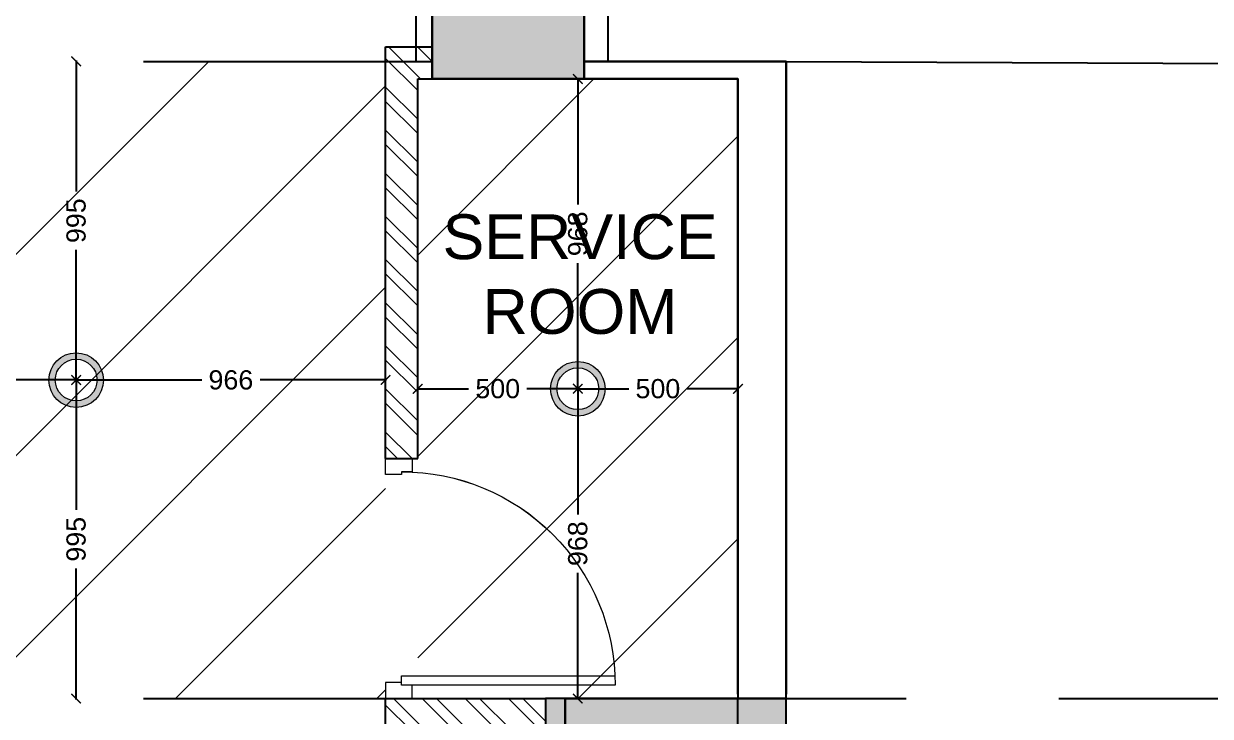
# Model space of a CAD drawing. Header units: millimetres. Extents: x 1464389 to 1998638, y -29162 to 256806.
# Drawn here: x 1713021 to 1716726, y 198878 to 201041 of the extents above; entities that cross this region are included whole.
import ezdxf

# ---------------------------------------------------------------- set-up
doc = ezdxf.new("R2010")
doc.units = ezdxf.units.MM
doc.header["$LTSCALE"] = 15
doc.header["$PDMODE"] = 35
doc.linetypes.add('HIDDEN', pattern=[9.525, 6.35, -3.175])
doc.layers.get('0').update_dxf_attribs({"lineweight": 5})
for name, color, linetype in [('COLUMN', 14, 'Continuous'), ('GFC Walls', 14, 'Continuous'), ('NEW WALL', 5, 'Continuous'), ('S-beamline-7', 8, 'HIDDEN'), ('S-col-3', 3, 'Continuous'), ('S-rcshd-252', 252, 'Continuous'), ('Text', 250, 'Continuous')]:
    doc.layers.add(name, color=color, linetype=linetype)
for name, color, linetype, lineweight in [('dimension', 1, 'Continuous', 25), ('DOOR', 124, 'Continuous', 9), ('ledge wall line', 252, 'Continuous', 13), ('SKIRTING', 52, 'Continuous', 30)]:
    doc.layers.add(name, color=color, linetype=linetype, lineweight=lineweight)
doc.styles.add('ARIAL', font='arial.ttf')
doc.dimstyles.new('SC-25', dxfattribs={"dimtxt": 60, "dimasz": 30, "dimexe": 0, "dimexo": 0, "dimgap": 25, "dimtad": 0, "dimdec": 0, "dimzin": 0, "dimdsep": 46, "dimtxsty": 'ARIAL', "dimblk": 'ARCHTICK', "dimcen": 0.09, "dimdle": 3, "dimclrd": 251, "dimclre": 251, "dimclrt": 1, "dimadec": 0, "dimazin": 0, "dimtfac": 1, "dimtdec": 0, "dimtofl": 0, "dimtmove": 0, "dimatfit": 2, "dimfxl": 100, "dimtolj": 1, "dimtzin": 0, "dimarcsym": 0})
pattern_1 = [(45, (882263.97, 177990.95), (-314.30896, 314.30896), [])]

# ---------------------------------------------------------------- blocks, each defined once
blk = doc.blocks.new('D900')
for points in [[(0, 840), (0, 900), (100, 900), (100, 850), (60, 850), (60, 840)], [(0, 60), (0, 0), (100, 0), (100, 50), (60, 50), (60, 60)]]:
    blk.add_lwpolyline(points, close=True)
blk.add_lwpolyline([(60, 850, -0.414214), (860, 50), (60, 50), (60, 85), (859.2, 85)], format="xyb")
blk = doc.blocks.new('C')
at = {"layer": 'S-rcshd-252'}
h = blk.add_hatch(color=1, dxfattribs=at)
h.dxf.hatch_style = 1
h.paths.add_polyline_path([(2188410.8, 910773.9), (2187960.8, 910773.9), (2187960.8, 909873.9), (2188260.8, 909873.9), (2188410.8, 909873.9)])
h.paths.add_polyline_path([(2188410.8, 899640.6), (2188260.8, 899640.6), (2187960.8, 899640.6), (2187960.8, 898740.6), (2188410.8, 898740.6)])
h.paths.add_polyline_path([(2188710.8, 896750.2), (2187960.8, 896750.2), (2187960.8, 896550.3), (2188710.8, 896550.3)])
h.paths.add_polyline_path([(2193256.1, 899640.7), (2192781.1, 899640.7), (2192781.1, 898685.7), (2193256.1, 898685.7)])
h.paths.add_polyline_path([(2193196.1, 896750.3), (2193134.9, 896750.3), (2193134.9, 896550.3), (2193196.1, 896550.3)])
h.paths.add_polyline_path([(2193346.1, 896613.9), (2193196.1, 896613.9), (2193196.1, 896550.3), (2193346.1, 896550.3)])
h.paths.add_polyline_path([(2193736.1, 896750.3), (2193196.1, 896750.3), (2193196.1, 896613.9), (2193736.1, 896613.9)])
h.paths.add_polyline_path([(2193886.1, 896613.9), (2193736.1, 896613.9), (2193346.1, 896613.9), (2193346.1, 896550.3), (2193886.1, 896550.3)])
h.paths.add_polyline_path([(2193886.1, 896750.3), (2193736.1, 896750.3), (2193736.1, 896613.9), (2193886.1, 896613.9)])
h.paths.add_polyline_path([(2198475.1, 899035.7), (2198000.1, 899035.7), (2198000.1, 898722.4), (2198475.1, 898720.3)])
h.paths.add_polyline_path([(2198475.1, 899650.7), (2198000.1, 899650.7), (2198000.1, 899035.7), (2198475.1, 899035.7)])
h.paths.add_polyline_path([(2203030.1, 897189.7), (2202880.1, 897189.7), (2202880.1, 896750.3), (2203030.1, 896750.3)])
h.paths.add_polyline_path([(2203145.1, 897189.7), (2203030.1, 897189.7), (2203030.1, 896750.3), (2203145.1, 896750.3)])
h.paths.add_polyline_path([(2203145.1, 896750.3), (2203030.1, 896750.3), (2203030.1, 896550.3), (2203145.1, 896550.3)])
h.paths.add_polyline_path([(2203030.1, 896750.3), (2202880.1, 896750.3), (2202880.1, 896550.3), (2203030.1, 896550.3)])
h.paths.add_polyline_path([(2203030.1, 896550.3), (2202880.1, 896550.3), (2202880.1, 896519.7), (2203030.1, 896519.7)])
h.paths.add_polyline_path([(2203145.1, 896550.3), (2203030.1, 896550.3), (2203030.1, 896519.7), (2203145.1, 896519.7)])
h.paths.add_polyline_path([(2208039.1, 896750.3), (2207774.1, 896750.3), (2207774.1, 896550.3), (2208039.1, 896550.3)])
h.paths.add_polyline_path([(2208039.1, 897189.7), (2207774.1, 897189.7), (2207774.1, 896750.3), (2208039.1, 896750.3)])
h.paths.add_polyline_path([(2208039.1, 896550.3), (2207774.1, 896550.3), (2207774.1, 896519.7), (2208039.1, 896519.7)])
h.paths.add_polyline_path([(2208039.1, 901490.7), (2207774.1, 901490.7), (2207774.1, 900690.7), (2208039.1, 900690.7)])
h.paths.add_polyline_path([(2208039.1, 905637.7), (2207694.1, 905637.7), (2207694.1, 904837.7), (2208039.1, 904837.7)])
h.paths.add_polyline_path([(2208039.1, 909711.8), (2207694.1, 909711.7), (2207694.1, 908911.8), (2208039.1, 908911.8)])
h.paths.add_polyline_path([(2203059.9, 910773.9), (2202609.9, 910773.9), (2202609.9, 909873.9), (2203059.9, 909873.9)])
h.paths.add_polyline_path([(2198475.1, 910773.9), (2198025.1, 910773.9), (2198025.1, 909873.9), (2198475.1, 909873.9)])
h.paths.add_polyline_path([(2193259.9, 910773.9), (2192809.9, 910773.9), (2192809.9, 909873.9), (2193259.9, 909873.9)])
at = {"layer": 'S-col-3', "color": 1, "lineweight": -3, "ltscale": 0.15}
blk.add_lwpolyline([(2192781.1, 898685.7), (2193256.1, 898685.7), (2193256.1, 899640.7), (2192781.1, 899640.7)], close=True, dxfattribs=at)
blk = doc.blocks.new('3rd floor beam')
at = {"layer": 'S-beamline-7', "color": 9, "ltscale": 10, "true_color": 0xc7c8ca}
for points in [[(2188715.3, 738187.3), (2188715.3, 751922.7)], [(2189315.3, 738187.3), (2189315.3, 751922.7)], [(2182149.3, 738187.2), (2188765.3, 738187.4)], [(2182149.3, 736197), (2205665.3, 736197)]]:
    blk.add_lwpolyline(points, dxfattribs=at)
blk = doc.blocks.new('outer wall')
at = {"layer": 'GFC Walls'}
for p, q in [((882157.9, -158010.1), (882157.9, -157805.1)), ((882787.9, -158010.1), (891781.9, -158050.1)), ((882787.9, -158053.9), (882787.9, -158010.1)), ((882637.9, -158065.1), (882157.9, -158065.1)), ((882637.9, -159986.9), (882637.9, -158065.1)), ((882787.9, -160136.9), (882787.9, -158053.9)), ((882097.9, -160241.9), (882097.9, -160000.4)), ((882097.9, -160000.4), (882637.9, -160000.4))]:
    blk.add_line(p, q, dxfattribs=at)
for points in [[(881682.9, -157110.1), (882157.9, -157110.1), (882157.9, -158065.1), (881682.9, -158065.1)], [(882097.9, -160136.9), (882637.9, -160136.9), (882637.9, -160000.4), (882097.9, -160000.4)]]:
    blk.add_lwpolyline(points, close=True, dxfattribs=at)
for points in [[(882157.9, -158010.1), (882787.9, -158010.1), (882787.9, -159986.9)], [(882787.9, -160000.4), (882787.9, -158010.1), (882157.9, -158010.1), (882157.9, -158065.1), (882637.9, -158065.1), (882637.9, -160000.4), (882787.9, -160000.4)]]:
    blk.add_lwpolyline(points, dxfattribs=at)
blk = doc.blocks.new('DOOR')
at = {"layer": 'DOOR', "xscale": 0.8333333333333334, "yscale": 0.8333333333333334, "zscale": 0.8333333333333334}
blk.add_blockref('D900', (881537.9, -160000.4), dxfattribs=at)
blk = doc.blocks.new('INTRNAL WALLS')
at = {"layer": 'ledge wall line'}
h = blk.add_hatch(dxfattribs=at)
h.set_pattern_fill('ANSI32', color=256, scale=10, angle=90)
h.paths.add_polyline_path([(881832.9, -153970.1), (884112.1, -153970.1), (884112.1, -153820.1), (881682.9, -153820.1), (881682.9, -157110.1), (881832.9, -157110.1)])
h.paths.add_polyline_path([(882311.7, -149582.3), (883965, -149582.3), (883964.8, -149432.3), (881861.7, -149432.3), (881861.7, -147926.9), (881711.7, -147926.9), (881711.7, -149582.3), (882161.7, -149582.3), (882161.7, -152470.1), (881711.7, -152470.1), (881711.7, -152620.1), (883962.1, -152620.1), (883962.1, -152820.1), (884112.1, -152820.1), (884112.1, -152470.1), (882311.7, -152470.1)])
h.paths.add_polyline_path([(880482.9, -151120.1), (875066.9, -151120.1), (875066.9, -151270.1), (876949.9, -151270.1), (876949.9, -152620.1), (877891.2, -152620.1), (877891.2, -152470.1), (877099.9, -152470.1), (877099.9, -151270.1), (878641.4, -151270.1), (878641.4, -152620.1), (878787.5, -152620.1), (878787.5, -151270.1), (878932.9, -151270.1), (880332.9, -151270.1), (880332.9, -152470.1), (879537.7, -152470.1), (879537.7, -152620.1), (880332.9, -152620.1), (880332.9, -152910.7), (880482.9, -152910.7)])
h.paths.add_polyline_path([(880482.9, -148960.9), (880482.9, -147926.9), (880332.9, -147926.9), (880332.9, -148960.9), (874916.9, -148960.9), (874916.9, -149110.9), (880332.9, -149110.9), (880332.9, -150220.1), (880482.9, -150220.1)])
h.paths.add_polyline_path([(880482.9, -146876.9), (877312.6, -146876.9), (877312.6, -144170.9), (880332.9, -144645.5), (880332.9, -145976.9), (880482.9, -145976.9), (880482.9, -144517.2), (876790.9, -143937), (876790.9, -143774.9), (876640.9, -143774.9), (876640.9, -144065.3), (877162.6, -144147.3), (877162.6, -146876.9), (875066.9, -146876.9), (875066.9, -147026.9), (880482.9, -147026.9)])
h.paths.add_polyline_path([(884112.1, -145078.1), (881711.7, -144708.4), (881711.7, -145076.9), (881861.7, -145076.9), (881861.7, -144883.2), (883962.1, -145206.8), (883962.1, -146876.9), (881711.7, -146876.9), (881711.7, -147026.9), (883962.1, -147026.9), (883967.2, -151569.4), (884117.2, -151569.4)])
h.paths.add_polyline_path([(886926.9, -144297.6), (886776.9, -144274.5), (886776.9, -148282.3), (884114.6, -148282.3), (884114.7, -148432.3), (886926.9, -148432.3)])
h.paths.add_polyline_path([(889910.9, -149432.3), (889910.9, -144757.5), (889760.9, -144734.2), (889760.9, -149432.3), (886221.1, -149432.3), (886221.1, -149582.3), (889760.9, -149582.3), (889760.9, -155900.1), (889910.9, -155900.1)])
h.paths.add_polyline_path([(881637.9, -158065.1), (881682.9, -158065.1), (881682.9, -157965.1), (881537.9, -157965.1), (881537.9, -159250.4), (881637.9, -159250.4)])
h.paths.add_polyline_path([(882036.8, -160000.4), (881537.9, -160000.4), (881537.9, -160100.4), (882036.8, -160100.4)])
h.paths.add_polyline_path([(884112.1, -154870.1), (883962.1, -154870.1), (883962.1, -157860.1), (884112.1, -157860.1)])
h.paths.add_polyline_path([(880782.9, -155840), (880482.9, -155840), (880482.9, -153810.7), (878182.9, -153810.7), (878182.9, -153970.1), (880332.9, -153970.1), (880332.9, -155840), (878332.9, -155840), (878332.9, -154720.1), (878182.9, -154720.1), (878182.9, -155840), (877312.6, -155840), (877162.6, -155840), (877162.6, -157110.2), (877312.6, -157110.2), (877312.6, -155990), (880783, -155987.3)])
h.paths.add_polyline_path([(876412.6, -155840), (875066.9, -155840), (875066.9, -155990), (876412.6, -155990)])
h.paths.add_polyline_path([(876862.6, -157860), (875066.9, -157860), (875066.9, -158010), (876862.6, -158010)])
h.paths.add_polyline_path([(876791.2, -142736.2), (876640.9, -142713.9), (876640.9, -142875.9), (876791.2, -142875.9)])
h.paths.add_polyline_path([(884112.1, -143864.2), (883962.1, -143840.9), (883962.1, -144155.2), (884112.1, -144155.2)])
at = {"layer": 'NEW WALL'}
for p, q in [((881537.9, -159250.4), (881537.9, -157965.1)), ((881537.9, -157965.1), (881682.9, -157965.1)), ((881682.9, -158065.1), (881682.9, -157965.1)), ((881637.9, -159250.4), (881637.9, -158065.1)), ((881637.9, -158065.1), (881682.9, -158065.1)), ((881537.9, -159250.4), (881637.9, -159250.4)), ((881537.9, -160000.4), (882036.8, -160000.4)), ((881537.9, -160100.4), (881537.9, -160000.4)), ((882036.8, -160000.4), (882036.8, -160100.4))]:
    blk.add_line(p, q, dxfattribs=at)
blk = doc.blocks.new('Hanging light')
h = blk.add_hatch(color=30)
h.dxf.hatch_style = 1
h.set_gradient(color1=(242, 103, 34), color2=(255, 255, 0), name='CYLINDER')
h.paths.add_polyline_path([(163326.4, 34665.3, 1), (163155.9, 34665.3, 1)])
h.paths.add_polyline_path([(163175.9, 34665.3, -1), (163306.4, 34665.3, -1)], flags=16)
at = {"color": 3}
for radius in [85.2, 65.2]:
    blk.add_circle((163241.2, 34665.3), radius, dxfattribs=at)
blk = doc.blocks.new('_ArchTick')
at = {"color": 0, "linetype": 'ByBlock', "const_width": 0.15}
blk.add_lwpolyline([(-0.5, -0.5), (0.5, 0.5)], dxfattribs=at)
blk = doc.blocks.new('*D901')
at = {"layer": 'Defpoints', "color": 0, "ltscale": 0.25, "transparency": 16777216}
for p in [(1711062.3, 199928.6), (1713185, 199928.6), (1713185, 199928.3)]:
    blk.add_point(p, dxfattribs=at)
at = {"layer": 'dimension', "color": 251, "lineweight": -2, "ltscale": 0.25, "transparency": 16777216}
for p, q in [((1711059.3, 199928.6), (1712008.5, 199928.6)), ((1713188, 199928.6), (1712238.7, 199928.6)), ((1713185, 199928.3), (1713185, 199928.6))]:
    blk.add_line(p, q, dxfattribs=at)
at = {"layer": 'dimension', "color": 251, "lineweight": -2, "ltscale": 0.25, "transparency": 16777216, "xscale": 30, "yscale": 30, "zscale": 30, "rotation": 180}
blk.add_blockref('_ArchTick', (1711062.3, 199928.6), dxfattribs=at)
at = {"layer": 'dimension', "color": 251, "lineweight": -2, "ltscale": 0.25, "transparency": 16777216, "xscale": 30, "yscale": 30, "zscale": 30}
blk.add_blockref('_ArchTick', (1713185, 199928.6), dxfattribs=at)
at = {"layer": 'dimension', "color": 1, "ltscale": 0.25, "transparency": 16777216, "insert": (1712123.6, 199928.6), "char_height": 60, "attachment_point": 5, "style": 'ARIAL'}
blk.add_mtext('\\A1;2123', dxfattribs=at)
blk = doc.blocks.new('*D902')
at = {"layer": 'Defpoints', "color": 0, "ltscale": 0.25, "transparency": 16777216}
for p in [(1713185, 199928.6), (1714151.3, 199928.6), (1714151.3, 199928.6)]:
    blk.add_point(p, dxfattribs=at)
at = {"layer": 'dimension', "color": 251, "lineweight": -2, "ltscale": 0.25, "transparency": 16777216}
for p, q in [((1713182, 199928.6), (1713576.9, 199928.6)), ((1714154.3, 199928.6), (1713759.4, 199928.6))]:
    blk.add_line(p, q, dxfattribs=at)
at = {"layer": 'dimension', "color": 251, "lineweight": -2, "ltscale": 0.25, "transparency": 16777216, "xscale": 30, "yscale": 30, "zscale": 30, "rotation": 180}
blk.add_blockref('_ArchTick', (1713185, 199928.6), dxfattribs=at)
at = {"layer": 'dimension', "color": 251, "lineweight": -2, "ltscale": 0.25, "transparency": 16777216, "xscale": 30, "yscale": 30, "zscale": 30}
blk.add_blockref('_ArchTick', (1714151.3, 199928.6), dxfattribs=at)
at = {"layer": 'dimension', "color": 1, "ltscale": 0.25, "transparency": 16777216, "insert": (1713668.1, 199928.6), "char_height": 60, "attachment_point": 5, "style": 'ARIAL'}
blk.add_mtext('\\A1;966', dxfattribs=at)
blk = doc.blocks.new('*D905')
at = {"layer": 'Defpoints', "color": 0, "ltscale": 0.25, "transparency": 16777216}
for p in [(1713185, 200923.8), (1713185, 200923.8), (1713185, 199928.6)]:
    blk.add_point(p, dxfattribs=at)
at = {"layer": 'dimension', "color": 251, "lineweight": -2, "ltscale": 0.25, "transparency": 16777216}
for p, q in [((1713185, 200926.8), (1713185, 200517.7)), ((1713185, 200923.8), (1713185, 200923.8)), ((1713185, 199925.6), (1713185, 200334.7)), ((1713185, 199928.6), (1713185, 199928.6))]:
    blk.add_line(p, q, dxfattribs=at)
at = {"layer": 'dimension', "color": 251, "lineweight": -2, "ltscale": 0.25, "transparency": 16777216, "xscale": 30, "yscale": 30, "zscale": 30}
for p, rotation in [((1713185, 200923.8), 90), ((1713185, 199928.6), 270)]:
    blk.add_blockref('_ArchTick', p, dxfattribs=dict(at, rotation=rotation))
at = {"layer": 'dimension', "color": 1, "ltscale": 0.25, "transparency": 16777216, "insert": (1713185, 200426.2), "char_height": 60, "attachment_point": 5, "rotation": 90, "style": 'ARIAL'}
blk.add_mtext('\\A1;995', dxfattribs=at)
blk = doc.blocks.new('*D906')
at = {"layer": 'Defpoints', "color": 0, "ltscale": 0.25, "transparency": 16777216}
for p in [(1713185, 199928.6), (1713185, 198933.5), (1713185, 198933.5)]:
    blk.add_point(p, dxfattribs=at)
at = {"layer": 'dimension', "color": 251, "lineweight": -2, "ltscale": 0.25, "transparency": 16777216}
for p, q in [((1713185, 199931.6), (1713185, 199522.6)), ((1713185, 199928.6), (1713185, 199928.6)), ((1713185, 198930.5), (1713185, 199339.6)), ((1713185, 198933.5), (1713185, 198933.5))]:
    blk.add_line(p, q, dxfattribs=at)
at = {"layer": 'dimension', "color": 251, "lineweight": -2, "ltscale": 0.25, "transparency": 16777216, "xscale": 30, "yscale": 30, "zscale": 30}
for p, rotation in [((1713185, 199928.6), 90), ((1713185, 198933.5), 270)]:
    blk.add_blockref('_ArchTick', p, dxfattribs=dict(at, rotation=rotation))
at = {"layer": 'dimension', "color": 1, "ltscale": 0.25, "transparency": 16777216, "insert": (1713185, 199431.1), "char_height": 60, "attachment_point": 5, "rotation": 90, "style": 'ARIAL'}
blk.add_mtext('\\A1;995', dxfattribs=at)
blk = doc.blocks.new('*D943')
at = {"layer": 'Defpoints', "color": 0, "ltscale": 0.25, "transparency": 16777216}
for p in [(1714751.3, 199901.2), (1715251.3, 199901.2), (1715251.3, 199901.2)]:
    blk.add_point(p, dxfattribs=at)
at = {"layer": 'dimension', "color": 251, "lineweight": -2, "ltscale": 0.25, "transparency": 16777216}
for p, q in [((1714748.3, 199901.2), (1714910.2, 199901.2)), ((1715254.3, 199901.2), (1715092.5, 199901.2))]:
    blk.add_line(p, q, dxfattribs=at)
at = {"layer": 'dimension', "color": 251, "lineweight": -2, "ltscale": 0.25, "transparency": 16777216, "xscale": 30, "yscale": 30, "zscale": 30, "rotation": 180}
blk.add_blockref('_ArchTick', (1714751.3, 199901.2), dxfattribs=at)
at = {"layer": 'dimension', "color": 251, "lineweight": -2, "ltscale": 0.25, "transparency": 16777216, "xscale": 30, "yscale": 30, "zscale": 30}
blk.add_blockref('_ArchTick', (1715251.3, 199901.2), dxfattribs=at)
at = {"layer": 'dimension', "color": 1, "ltscale": 0.25, "transparency": 16777216, "insert": (1715001.3, 199901.2), "char_height": 60, "attachment_point": 5, "style": 'ARIAL'}
blk.add_mtext('\\A1;500', dxfattribs=at)
blk = doc.blocks.new('*D944')
at = {"layer": 'Defpoints', "color": 0, "ltscale": 0.25, "transparency": 16777216}
for p in [(1714251.3, 199901.2), (1714251.3, 199901.2), (1714751.3, 199901.2)]:
    blk.add_point(p, dxfattribs=at)
at = {"layer": 'dimension', "color": 251, "lineweight": -2, "ltscale": 0.25, "transparency": 16777216}
for p, q in [((1714248.3, 199901.2), (1714410.2, 199901.2)), ((1714754.3, 199901.2), (1714592.5, 199901.2))]:
    blk.add_line(p, q, dxfattribs=at)
at = {"layer": 'dimension', "color": 251, "lineweight": -2, "ltscale": 0.25, "transparency": 16777216, "xscale": 30, "yscale": 30, "zscale": 30, "rotation": 180}
blk.add_blockref('_ArchTick', (1714251.3, 199901.2), dxfattribs=at)
at = {"layer": 'dimension', "color": 251, "lineweight": -2, "ltscale": 0.25, "transparency": 16777216, "xscale": 30, "yscale": 30, "zscale": 30}
blk.add_blockref('_ArchTick', (1714751.3, 199901.2), dxfattribs=at)
at = {"layer": 'dimension', "color": 1, "ltscale": 0.25, "transparency": 16777216, "insert": (1714501.3, 199901.2), "char_height": 60, "attachment_point": 5, "style": 'ARIAL'}
blk.add_mtext('\\A1;500', dxfattribs=at)
blk = doc.blocks.new('*D945')
at = {"layer": 'Defpoints', "color": 0, "ltscale": 0.25, "transparency": 16777216}
for p in [(1714751.3, 200868.9), (1714751.3, 200868.9), (1714751.3, 199901.2)]:
    blk.add_point(p, dxfattribs=at)
at = {"layer": 'dimension', "color": 251, "lineweight": -2, "ltscale": 0.25, "transparency": 16777216}
for p, q in [((1714751.3, 200871.9), (1714751.3, 200476.4)), ((1714751.3, 200868.9), (1714751.3, 200868.9)), ((1714751.3, 199898.2), (1714751.3, 200293.7)), ((1714751.3, 199901.2), (1714751.3, 199901.2))]:
    blk.add_line(p, q, dxfattribs=at)
at = {"layer": 'dimension', "color": 251, "lineweight": -2, "ltscale": 0.25, "transparency": 16777216, "xscale": 30, "yscale": 30, "zscale": 30}
for p, rotation in [((1714751.3, 200868.9), 90), ((1714751.3, 199901.2), 270)]:
    blk.add_blockref('_ArchTick', p, dxfattribs=dict(at, rotation=rotation))
at = {"layer": 'dimension', "color": 1, "ltscale": 0.25, "transparency": 16777216, "insert": (1714751.3, 200385.1), "char_height": 60, "attachment_point": 5, "rotation": 90, "style": 'ARIAL'}
blk.add_mtext('\\A1;968', dxfattribs=at)
blk = doc.blocks.new('*D946')
at = {"layer": 'Defpoints', "color": 0, "ltscale": 0.25, "transparency": 16777216}
for p in [(1714751.3, 199901.2), (1714751.3, 198933.5), (1714751.3, 198933.5)]:
    blk.add_point(p, dxfattribs=at)
at = {"layer": 'dimension', "color": 251, "lineweight": -2, "ltscale": 0.25, "transparency": 16777216}
for p, q in [((1714751.3, 199904.2), (1714751.3, 199508.7)), ((1714751.3, 199901.2), (1714751.3, 199901.2)), ((1714751.3, 198930.5), (1714751.3, 199326)), ((1714751.3, 198933.5), (1714751.3, 198933.5))]:
    blk.add_line(p, q, dxfattribs=at)
at = {"layer": 'dimension', "color": 251, "lineweight": -2, "ltscale": 0.25, "transparency": 16777216, "xscale": 30, "yscale": 30, "zscale": 30}
for p, rotation in [((1714751.3, 199901.2), 90), ((1714751.3, 198933.5), 270)]:
    blk.add_blockref('_ArchTick', p, dxfattribs=dict(at, rotation=rotation))
at = {"layer": 'dimension', "color": 1, "ltscale": 0.25, "transparency": 16777216, "insert": (1714751.3, 199417.4), "char_height": 60, "attachment_point": 5, "rotation": 90, "style": 'ARIAL'}
blk.add_mtext('\\A1;968', dxfattribs=at)

msp = doc.modelspace()

# ---------------------------------------------------------------- hatches: boundary and pattern name
at = {"true_color": 0x636466}
h = msp.add_hatch(dxfattribs=at)
h.set_pattern_fill('ANSI31', color=251, scale=140)
h.set_pattern_definition(pattern_1)
h.paths.add_polyline_path([(1714711.3, 198637.1), (1714711.3, 198692.1), (1714711.3, 198733.5), (1710226, 198733.5), (1710226, 198733.4), (1709476, 198733.4), (1707680.3, 198733.5), (1707680.3, 198148.1), (1708330.3, 198148.1), (1708330.3, 197648.1), (1714711.3, 197648.1), (1714711.3, 197733.1)])
h.paths.add_polyline_path([(1714151.3, 200923.9), (1710001, 200923.8), (1710001, 198973.9), (1710001, 198933.5), (1714151.3, 198933.5), (1714151.3, 198983.5)])
h.paths.add_polyline_path([(1709626, 200923.8), (1707680.3, 200923.7), (1707680.3, 198933.5), (1709626, 198933.5)])
h = msp.add_hatch(dxfattribs=at)
h.set_pattern_fill('ANSI31', color=251, scale=140)
h.set_pattern_definition(pattern_1)
h.paths.add_polyline_path([(1715251.3, 200868.9), (1714251.3, 200868.9), (1714251.3, 198933.5), (1715251.3, 198933.5)])

# ---------------------------------------------------------------- linework, layer by layer
at = {"layer": 'COLUMN', "color": 240, "true_color": 0xed1f24}
msp.add_lwpolyline([(1714296.3, 200868.9), (1714771.3, 200868.9), (1714771.3, 201823.9), (1714296.3, 201823.9)], close=True, dxfattribs=at)
at = {"layer": 'S-col-3', "color": 1, "lineweight": -3, "ltscale": 0.15}
msp.add_lwpolyline([(1715401.3, 198733.5), (1715401.3, 198933.5), (1714650.2, 198933.5), (1714650.2, 198733.5)], close=True, dxfattribs=at)
at = {"layer": 'SKIRTING'}
msp.add_line((1714771.3, 200923.9), (1714771.3, 200868.9), dxfattribs=at)

# ---------------------------------------------------------------- block references
for name, p in [('outer wall', (832613.4, 358934)), ('INTRNAL WALLS', (832613.4, 358934)), ('DOOR', (832613.4, 358934)), ('Hanging light', (1549943.8, 165263)), ('Hanging light', (1551510.2, 165235.9))]:
    msp.add_blockref(name, p)
at = {"layer": 'COLUMN', "color": 240, "true_color": 0xed1f24}
for name, p in [('3rd floor beam', (-474469, -537263.5)), ('C', (-478484.8, -697816.8))]:
    msp.add_blockref(name, p, dxfattribs=at)
at = {"layer": 'DOOR', "xscale": 0.8333333333333334, "yscale": 0.8333333333333334, "zscale": 0.8333333333333334}
msp.add_blockref('D900', (1714151.3, 198933.5), dxfattribs=at)

# ---------------------------------------------------------------- texts
at = {"layer": 'Text', "ltscale": 0.25, "insert": (1713913.5, 199837.3), "char_height": 140, "attachment_point": 7, "style": 'ARIAL'}
msp.add_mtext_dynamic_manual_height_columns('\\pxqc,t5;SERVICE \\PROOM\\P  ', width=1689.485, gutter_width=250, heights=[0], dxfattribs=at)

# ---------------------------------------------------------------- dimensions: what is measured, and where the dimension line sits
at = {"layer": 'dimension', "ltscale": 0.25}
for base, p1, p2, picture, middle in [((1713185, 200923.8), (1713185, 199928.6), (1713185, 200923.8), '*D905', (1713185, 200426.2)), ((1714751.3, 200868.9), (1714751.3, 199901.2), (1714751.3, 200868.9), '*D945', (1714751.3, 200385.1)), ((1713185, 198933.5), (1713185, 199928.6), (1713185, 198933.5), '*D906', (1713185, 199431.1)), ((1714751.3, 198933.5), (1714751.3, 199901.2), (1714751.3, 198933.5), '*D946', (1714751.3, 199417.4))]:
    dim = msp.add_linear_dim(base=base, p1=p1, p2=p2, angle=90, dimstyle='SC-25', dxfattribs=at)
    dim.commit()
    dim.dimension.update_dxf_attribs({"geometry": picture, "text_midpoint": middle})
for base, p1, p2, picture, middle in [((1713185, 199928.6), (1711062.3, 199928.6), (1713185, 199928.3), '*D901', (1712123.6, 199928.6)), ((1714151.3, 199928.6), (1713185, 199928.6), (1714151.3, 199928.6), '*D902', (1713668.1, 199928.6)), ((1714251.3, 199901.2), (1714751.3, 199901.2), (1714251.3, 199901.2), '*D944', (1714501.3, 199901.2)), ((1715251.3, 199901.2), (1714751.3, 199901.2), (1715251.3, 199901.2), '*D943', (1715001.3, 199901.2))]:
    dim = msp.add_linear_dim(base=base, p1=p1, p2=p2, dimstyle='SC-25', dxfattribs=at)
    dim.commit()
    dim.dimension.update_dxf_attribs({"geometry": picture, "text_midpoint": middle})

doc.saveas('drawing.dxf')
